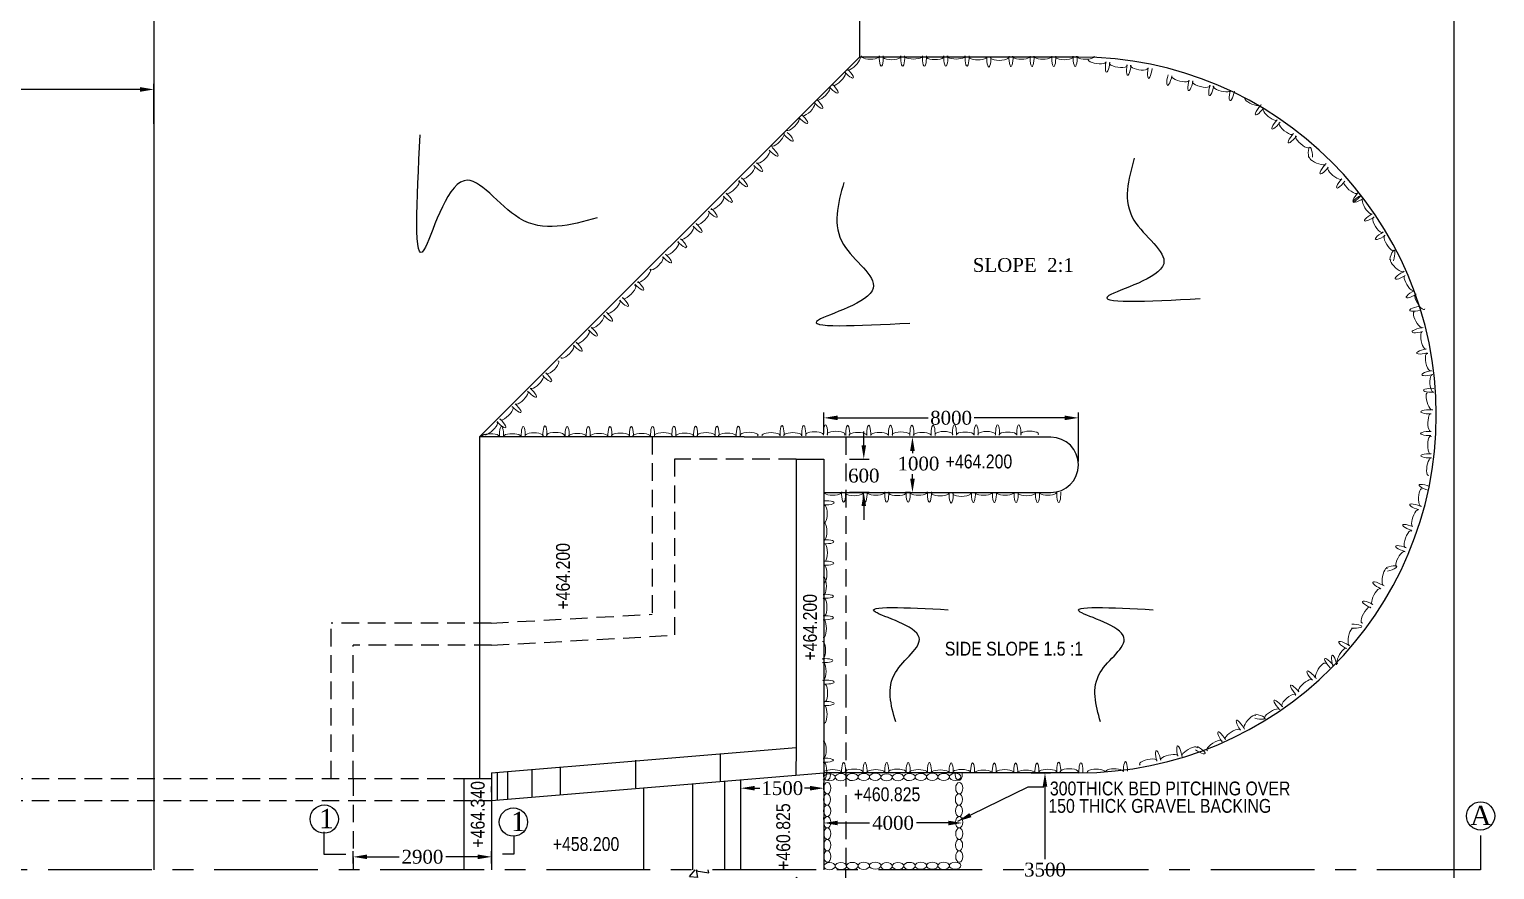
# Model space of a CAD drawing. Header units: millimetres. Extents: x 80 to 6788, y 46 to 1358.
# Drawn here: x 6000.6 to 6265.2, y 956.1 to 1107.9 of the extents above; entities that cross this region are included whole.
import ezdxf
from ezdxf.enums import TextEntityAlignment as Align

# ---------------------------------------------------------------- set-up
doc = ezdxf.new("R2010")
doc.units = ezdxf.units.MM
doc.linetypes.add('CENTER', pattern=[2, 1.25, -0.25, 0.25, -0.25])
doc.linetypes.add('DASHED', pattern=[19.05, 12.7, -6.35])
doc.layers.add('TEXT_GENERAL', color=4, linetype='Continuous')
doc.styles.add('ARIAL NARROW', font='ARIALN.TTF')
doc.styles.get("Standard").update_dxf_attribs({"font": 'times.ttf', "height": 2.5})
doc.styles.add('TNR_2.5', font='times.ttf', dxfattribs={"height": 2.5})
doc.dimstyles.get("Standard").update_dxf_attribs({"dimtxt": 0.18, "dimasz": 0.18, "dimexe": 0.18, "dimexo": 0.0625, "dimgap": 0.09, "dimtad": 0, "dimtih": 1, "dimtoh": 1, "dimdec": 4, "dimzin": 0, "dimdsep": 46, "dimtxsty": 'Standard', "dimcen": 0.09, "dimadec": 0, "dimazin": 0, "dimtfac": 1, "dimtdec": 4, "dimtofl": 0, "dimtmove": 0, "dimatfit": 3, "dimfxl": 1, "dimtolj": 1, "dimtzin": 0, "dimarcsym": 0})
doc.dimstyles.new('STYLE_ESH', dxfattribs={"dimtxt": 2.5, "dimasz": 2.5, "dimexe": 1, "dimexo": 0.625, "dimtad": 0, "dimtih": 1, "dimtoh": 1, "dimdec": 0, "dimlfac": 100, "dimzin": 9, "dimdsep": 46, "dimtxsty": 'TNR_2.5', "dimcen": 2.5, "dimadec": 0, "dimazin": 2, "dimtfac": 1, "dimtdec": 0, "dimtofl": 0, "dimtmove": 2, "dimatfit": 3, "dimfxl": 1, "dimarcsym": 0})

# ---------------------------------------------------------------- blocks, each defined once
blk = doc.blocks.new('*D140')
at = {"color": 0, "lineweight": -2, "transparency": 16777216}
for p, q in [((5948.07, 1090.83), (5948.07, 1098.05)), ((5950.57, 1097.05), (5981.4, 1097.05)), ((6020.57, 1097.05), (5989.74, 1097.05)), ((6023.07, 1090.83), (6023.07, 1098.05))]:
    blk.add_line(p, q, dxfattribs=at)
at = {"color": 0, "transparency": 16777216}
for points in [[(5950.57, 1097.47), (5950.57, 1096.63), (5948.07, 1097.05)], [(6020.57, 1097.47), (6020.57, 1096.63), (6023.07, 1097.05)]]:
    blk.add_solid(points, dxfattribs=at)
at = {"layer": 'Defpoints', "color": 0, "transparency": 16777216}
for p in [(5948.07, 1097.05), (5948.07, 1090.21), (6023.07, 1090.21)]:
    blk.add_point(p, dxfattribs=at)
at = {"color": 0, "transparency": 16777216, "insert": (5985.57, 1097.05), "char_height": 2.5, "attachment_point": 5, "style": 'TNR_2.5'}
blk.add_mtext('6000', dxfattribs=at)
blk = doc.blocks.new('*D144')
at = {"color": 0, "lineweight": -2, "transparency": 16777216}
for p, q in [((6059.07, 957.22), (6059.07, 959.44)), ((6061.57, 958.44), (6067.36, 958.44)), ((6081.57, 958.44), (6075.78, 958.44)), ((6084.07, 957.22), (6084.07, 959.44))]:
    blk.add_line(p, q, dxfattribs=at)
at = {"color": 0, "transparency": 16777216}
for points in [[(6061.57, 958.86), (6061.57, 958.03), (6059.07, 958.44)], [(6081.57, 958.86), (6081.57, 958.03), (6084.07, 958.44)]]:
    blk.add_solid(points, dxfattribs=at)
at = {"layer": 'Defpoints', "color": 0, "transparency": 16777216}
for p in [(6084.07, 958.44), (6059.07, 956.6), (6084.07, 956.6)]:
    blk.add_point(p, dxfattribs=at)
at = {"color": 0, "transparency": 16777216, "insert": (6071.57, 958.44), "char_height": 2.5, "attachment_point": 5, "style": 'TNR_2.5'}
blk.add_mtext('2900', dxfattribs=at)
blk = doc.blocks.new('*D145')
at = {"color": 0, "lineweight": -2, "transparency": 16777216}
for p, q in [((6144.07, 965.18), (6144.07, 965.56)), ((6146.57, 964.56), (6152.35, 964.56)), ((6166.57, 964.56), (6160.79, 964.56)), ((6169.07, 965.18), (6169.07, 965.56))]:
    blk.add_line(p, q, dxfattribs=at)
at = {"color": 0, "transparency": 16777216}
for points in [[(6146.57, 964.97), (6146.57, 964.14), (6144.07, 964.56)], [(6166.57, 964.97), (6166.57, 964.14), (6169.07, 964.56)]]:
    blk.add_solid(points, dxfattribs=at)
at = {"layer": 'Defpoints', "color": 0, "transparency": 16777216}
for p in [(6144.07, 964.56), (6169.07, 964.56), (6169.07, 964.56)]:
    blk.add_point(p, dxfattribs=at)
at = {"color": 0, "transparency": 16777216, "insert": (6156.57, 964.56), "char_height": 2.5, "attachment_point": 5, "style": 'TNR_2.5'}
blk.add_mtext('4000', dxfattribs=at)
blk = doc.blocks.new('*D152')
at = {"color": 0, "lineweight": -2, "transparency": 16777216}
for p, q in [((6144.07, 1034.92), (6144.07, 1038.73)), ((6146.57, 1037.73), (6162.93, 1037.73)), ((6187.56, 1037.73), (6171.2, 1037.73)), ((6190.06, 1029.87), (6190.06, 1038.73))]:
    blk.add_line(p, q, dxfattribs=at)
at = {"color": 0, "transparency": 16777216}
for points in [[(6146.57, 1038.15), (6146.57, 1037.32), (6144.07, 1037.73)], [(6187.56, 1038.15), (6187.56, 1037.32), (6190.06, 1037.73)]]:
    blk.add_solid(points, dxfattribs=at)
at = {"layer": 'Defpoints', "color": 0, "transparency": 16777216}
for p in [(6190.06, 1037.73), (6144.07, 1034.29), (6190.06, 1029.24)]:
    blk.add_point(p, dxfattribs=at)
at = {"color": 0, "transparency": 16777216, "insert": (6167.06, 1037.73), "char_height": 2.5, "attachment_point": 5, "style": 'TNR_2.5'}
blk.add_mtext('8000', dxfattribs=at)
blk = doc.blocks.new('*D151')
at = {"color": 0, "lineweight": -2, "transparency": 16777216}
for p, q in [((6159.46, 1034.27), (6159.08, 1034.27)), ((6160.08, 1031.77), (6160.08, 1031.36)), ((6160.08, 1026.77), (6160.08, 1027.57)), ((6159.45, 1024.27), (6159.08, 1024.27))]:
    blk.add_line(p, q, dxfattribs=at)
at = {"color": 0, "transparency": 16777216}
for points in [[(6159.66, 1031.77), (6160.5, 1031.77), (6160.08, 1034.27)], [(6159.66, 1026.77), (6160.5, 1026.77), (6160.08, 1024.27)]]:
    blk.add_solid(points, dxfattribs=at)
at = {"layer": 'Defpoints', "color": 0, "transparency": 16777216}
for p in [(6160.09, 1034.27), (6160.08, 1024.27), (6160.08, 1024.27)]:
    blk.add_point(p, dxfattribs=at)
at = {"color": 0, "transparency": 16777216, "insert": (6161.16, 1029.46), "char_height": 2.5, "attachment_point": 5, "style": 'TNR_2.5'}
blk.add_mtext('1000', dxfattribs=at)
blk = doc.blocks.new('*D150')
at = {"color": 0, "lineweight": -2, "transparency": 16777216}
for p, q in [((6151.29, 1032.79), (6151.29, 1035.29)), ((6148.71, 1030.29), (6152.29, 1030.29)), ((6148.71, 1024.29), (6152.29, 1024.29)), ((6151.29, 1021.79), (6151.29, 1019.29))]:
    blk.add_line(p, q, dxfattribs=at)
at = {"color": 0, "transparency": 16777216}
for points in [[(6150.87, 1032.79), (6151.7, 1032.79), (6151.29, 1030.29)], [(6150.87, 1021.79), (6151.7, 1021.79), (6151.29, 1024.29)]]:
    blk.add_solid(points, dxfattribs=at)
at = {"layer": 'Defpoints', "color": 0, "transparency": 16777216}
for p in [(6148.08, 1030.29), (6151.29, 1030.29), (6148.08, 1024.29)]:
    blk.add_point(p, dxfattribs=at)
at = {"color": 0, "transparency": 16777216, "insert": (6151.29, 1027.29), "char_height": 2.5, "attachment_point": 5, "style": 'TNR_2.5'}
blk.add_mtext('600', dxfattribs=at)
blk = doc.blocks.new('*D180')
at = {"color": 0, "lineweight": -2, "transparency": 16777216}
for p, q in [((6129.07, 970.57), (6129.07, 971.84)), ((6144.07, 970.57), (6144.07, 971.84)), ((6131.57, 970.84), (6132.53, 970.84)), ((6141.57, 970.84), (6140.6, 970.84))]:
    blk.add_line(p, q, dxfattribs=at)
at = {"color": 0, "transparency": 16777216}
for points in [[(6131.57, 971.26), (6131.57, 970.43), (6129.07, 970.84)], [(6141.57, 971.26), (6141.57, 970.43), (6144.07, 970.84)]]:
    blk.add_solid(points, dxfattribs=at)
at = {"layer": 'Defpoints', "color": 0, "transparency": 16777216}
for p in [(6129.07, 969.94), (6144.07, 970.84), (6144.07, 969.94)]:
    blk.add_point(p, dxfattribs=at)
at = {"color": 0, "transparency": 16777216, "insert": (6136.57, 970.84), "char_height": 2.5, "attachment_point": 5, "style": 'TNR_2.5'}
blk.add_mtext('1500', dxfattribs=at)
blk = doc.blocks.new('*D184')
at = {"color": 0, "lineweight": -2, "transparency": 16777216}
for p, q in [((6181.55, 973.62), (6185.02, 973.62)), ((6184.02, 971.12), (6184.02, 958.02)), ((6184.02, 941.12), (6184.02, 954.23)), ((6181.55, 938.62), (6185.02, 938.62))]:
    blk.add_line(p, q, dxfattribs=at)
at = {"color": 0, "transparency": 16777216}
for points in [[(6183.6, 971.12), (6184.43, 971.12), (6184.02, 973.62)], [(6183.6, 941.12), (6184.43, 941.12), (6184.02, 938.62)]]:
    blk.add_solid(points, dxfattribs=at)
at = {"layer": 'Defpoints', "color": 0, "transparency": 16777216}
for p in [(6180.93, 973.62), (6180.93, 938.62), (6184.02, 938.62)]:
    blk.add_point(p, dxfattribs=at)
at = {"color": 0, "transparency": 16777216, "insert": (6184.02, 956.12), "char_height": 2.5, "attachment_point": 5, "style": 'TNR_2.5'}
blk.add_mtext('3500', dxfattribs=at)

msp = doc.modelspace()

# ---------------------------------------------------------------- hatches: boundary and pattern name
h = msp.add_hatch()
h.set_pattern_fill('AR-CONC', color=256, scale=0.1, style=0)
h.set_pattern_definition([(50, (0, 24.116), (18.218467, -1.59391), [1.905, -20.955]), (355, (0, 24.116), (-3.52428, 19.105664), [1.524, -16.764]), (100.451, (1.518, 23.984), (14.69425, 17.51167), [1.619, -17.809]), (46.1842, (0, 29.196), (27.107904, -4.20423), [2.8575, -31.4325]), (96.6356, (2.26, 28.846), (23.74042, 24.74256), [2.4285, -26.7135]), (351.184, (0, 29.196), (23.74046, 24.74251), [2.286, -25.146]), (21, (2.54, 27.926), (15.161488, -10.226552), [1.905, -20.955]), (326, (2.54, 27.926), (6.180203, 18.418797), [1.524, -16.764]), (71.4514, (3.803, 27.074), (21.34165, 8.192286), [1.619, -17.809]), (37.5, (0, 24.1165), (0.30886, 8.455504), [0, -16.5608, 0, -17.018, 0, -16.8275]), (7.5, (0, 24.1165), (6.681966, 10.018057), [0, -9.7028, 0, -16.1798, 0, -6.4135]), (327.5, (-5.664, 24.1165), (13.5590595, -0.5728744), [0, -6.35, 0, -19.812, 0, -26.289]), (317.5, (-8.204, 24.116), (14.812918, 2.54265), [0, -8.255, 0, -13.1572, 0, -18.669])])
h.paths.add_polyline_path([(6139.068, 934.022), (6084.068, 938.605), (6084.068, 915.577), (6117.068, 913.779), (6117.068, 881.957), (6139.068, 881.957)], flags=17)
h.paths.add_polyline_path([(6139.068, 934.022), (6139.068, 881.957), (6144.068, 881.957), (6144.068, 938.622), (6084.171, 943.614), (6084.068, 943.614), (6084.068, 938.605)])
h.paths.add_polyline_path([(6144.068, 938.622), (6144.068, 956.122), (6111.568, 956.122), (6111.568, 941.331)])
h.paths.add_polyline_path([(6134.565, 946.517, -1), (6129.466, 946.517, -1)], flags=0)
h.paths.add_polyline_path([(6084.611, 931.492), (6093.033, 931.492), (6093.033, 927.699), (6084.611, 927.699)], flags=24)
h.paths.add_polyline_path([(6109.896, 955.533), (6118.239, 955.533), (6118.239, 951.74), (6109.896, 951.74)], flags=9)
h.paths.add_polyline_path([(6123.642, 951.662), (6131.994, 951.662), (6131.994, 947.868), (6123.642, 947.868)], flags=24)
h.paths.add_polyline_path([(6142.7, 949.188), (6149.298, 949.188), (6149.298, 945.395), (6142.7, 945.395)], flags=9)
h.paths.add_polyline_path([(6128.499, 947.169), (6131.198, 950.221), (6135.131, 946.743), (6132.432, 943.691)], flags=24)

# ---------------------------------------------------------------- linework, layer by layer
for p, q in [((6023.068, 1169.086), (6023.068, 956.122)), ((6150.528, 1169.086), (6150.528, 1102.905)), ((6257.879, 1169.086), (6257.879, 865.146)), ((6081.868, 1034.288), (6150.528, 1102.905)), ((6190.061, 1102.905), (6150.528, 1102.905)), ((6129.708, 1034.288), (6081.868, 1034.288)), ((6081.868, 1034.288), (6081.868, 972.622)), ((6185.066, 1034.245), (6129.708, 1034.245)), ((6139.068, 1030.288), (6139.068, 978.223)), ((6139.068, 1030.288), (6144.068, 1030.288)), ((6144.068, 1030.288), (6144.068, 956.122)), ((6144.068, 1024.25), (6185.056, 1024.245)), ((6084.068, 973.64), (6139.068, 978.223)), ((6125.352, 977.08), (6125.352, 972.063)), ((6139.068, 978.223), (6139.042, 973.204)), ((6091.355, 974.247), (6091.355, 969.23)), ((6096.473, 974.674), (6096.473, 969.656)), ((6110.028, 975.92), (6110.028, 970.903)), ((6079.068, 972.622), (6079.068, 956.122)), ((6079.068, 972.622), (6084.068, 972.622)), ((6084.068, 973.64), (6084.068, 956.122)), ((6084.068, 968.622), (6144.068, 973.622)), ((6085.073, 973.724), (6085.073, 968.748)), ((6086.958, 973.881), (6086.958, 968.863)), ((6120.322, 971.696), (6120.322, 956.122)), ((6126.104, 972.178), (6126.104, 956.122)), ((6129.068, 956.122), (6129.068, 972.372)), ((6190.061, 973.622), (6144.068, 973.622)), ((6084.068, 970.122), (6084.068, 971.14)), ((6111.568, 956.122), (6111.568, 970.914)), ((6144.068, 971.122), (6144.068, 956.122)), ((6148.068, 923.622), (6148.068, 956.126))]:
    msp.add_line(p, q)
at = {"linetype": 'DASHED', "ltscale": 0.25}
for p, q in [((6113.068, 1034.288), (6113.068, 1002.254)), ((6148.068, 1034.245), (6148.068, 988.622)), ((6139.068, 1030.288), (6117.068, 1030.288)), ((6117.068, 1030.288), (6117.068, 998.466)), ((6083.959, 1000.668), (6055.068, 1000.668)), ((6055.068, 972.622), (6055.068, 1000.668)), ((6083.959, 1000.668), (6113.068, 1002.254)), ((6084.068, 996.668), (6117.068, 998.466)), ((6059.068, 972.622), (6059.068, 996.668)), ((6084.068, 996.668), (6059.068, 996.668)), ((6148.068, 988.622), (6148.068, 956.119)), ((5458.068, 972.622), (6084.068, 972.622)), ((6059.068, 972.622), (6059.068, 956.122)), ((5458.068, 968.622), (6084.068, 968.622))]:
    msp.add_line(p, q, dxfattribs=at)
at = {"linetype": 'CENTER', "ltscale": 15}
msp.add_line((6262.698, 956.122), (5791.716, 956.122), dxfattribs=at)
for centre in [(6053.828, 965.261), (6087.992, 964.731), (6262.698, 965.822)]:
    msp.add_circle(centre, 2.55)
for centre, radius, start, end in [((6190.061, 1038.264), 64.641, 270, 90), ((6185.061, 1029.245), 5, 269.94432, 89.94432)]:
    msp.add_arc(centre, radius, start, end)
at = {"color": 0, "lineweight": 5, "extrusion": (0, 0, -1)}
for centre, major_axis, ratio, start_param, end_param in [((6149.435, 1101.737), (-1.141, -1.133), 0.3287987, 3.0318989, 6.392879), ((6152.474, 1103.043), (-1.608, 0), 0.3287987, 3.0318989, 6.392879), ((6154.451, 1102.749), (0, -1.516), 0.2389838, 4.4780473, 8.0883233), ((6156.347, 1102.953), (1.608, 0), 0.3287987, -0.2845187, 3.4261114), ((6158.318, 1102.765), (0, -1.516), 0.2389838, 4.4780473, 8.0883233), ((6160.266, 1103.06), (-1.608, 0), 0.3287987, 3.0318989, 6.392879), ((6162.243, 1102.765), (0, -1.516), 0.2389838, 4.4780473, 8.0883233), ((6164.138, 1102.969), (1.608, 0), 0.3287987, -0.2845187, 3.4261114), ((6166.109, 1102.765), (0, -1.516), 0.2389838, 4.4780473, 8.0883233), ((6167.966, 1103.06), (-1.608, 0), 0.3287987, 3.0318989, 6.392879), ((6169.943, 1102.765), (0, -1.516), 0.2389838, 4.4780473, 8.0883233), ((6171.894, 1102.915), (-1.608, 0), 0.3287987, 3.0318989, 6.392879), ((6173.871, 1102.62), (0, -1.516), 0.2389838, 4.4780473, 8.0883233), ((6175.767, 1102.824), (1.608, 0), 0.3287987, -0.2845187, 3.4261114), ((6177.879, 1102.735), (0, -1.516), 0.2389838, 4.4780473, 8.0883233), ((6179.736, 1103.029), (-1.608, 0), 0.3287987, 3.0318989, 6.392879), ((6181.684, 1102.735), (0, -1.516), 0.2389838, 4.4780473, 8.0883233), ((6183.631, 1103.029), (-1.608, 0), 0.3287987, 3.0318989, 6.392879), ((6185.608, 1102.735), (0, -1.516), 0.2389838, 4.4780473, 8.0883233), ((6187.504, 1102.939), (1.608, 0), 0.3287987, -0.2845187, 3.4261114), ((6189.474, 1102.735), (0, -1.516), 0.2389838, 4.4780473, 8.0883233), ((6191.332, 1103.029), (-1.608, 0), 0.3287987, 3.0318989, 6.392879), ((6193.423, 1102.241), (-1.591, 0.232), 0.3287987, 3.0318989, 6.392879), ((6195.337, 1101.664), (-0.219, -1.5), 0.2389838, 4.4780473, 8.0883233), ((6197.242, 1101.592), (1.591, -0.232), 0.3287987, -0.2845187, 3.4261114), ((6199.162, 1101.106), (-0.219, -1.5), 0.2389838, 4.4780473, 8.0883233), ((6201.042, 1101.129), (-1.591, 0.232), 0.3287987, 3.0318989, 6.392879), ((6146.783, 1098.975), (1.141, 1.133), 0.3287987, -0.2845187, 3.4261114), ((6148.324, 1100.219), (1.069, -1.076), 0.2389838, 4.4780473, 8.0883233), ((6202.956, 1100.552), (-0.219, -1.5), 0.2389838, 4.4780473, 8.0883233), ((6206.514, 1099.253), (-0.359, -1.473), 0.2389838, 4.4780473, 8.0883233), ((6208.476, 1099.078), (-1.562, 0.381), 0.3287987, 3.0318989, 6.392879), ((6210.327, 1098.324), (-0.359, -1.473), 0.2389838, 4.4780473, 8.0883233), ((6212.217, 1098.073), (1.562, -0.381), 0.3287987, -0.2845187, 3.4261114), ((6143.972, 1096.31), (-1.141, -1.133), 0.3287987, 3.0318989, 6.392879), ((6145.582, 1097.495), (1.069, -1.076), 0.2389838, 4.4780473, 8.0883233), ((6214.084, 1097.409), (-0.359, -1.473), 0.2389838, 4.4780473, 8.0883233), ((6215.958, 1097.255), (-1.562, 0.381), 0.3287987, 3.0318989, 6.392879), ((6217.809, 1096.501), (-0.359, -1.473), 0.2389838, 4.4780473, 8.0883233), ((6141.267, 1093.472), (1.141, 1.133), 0.3287987, -0.2845187, 3.4261114), ((6142.797, 1094.729), (1.069, -1.076), 0.2389838, 4.4780473, 8.0883233), ((6221.597, 1094.885), (-1.483, 0.621), 0.3287987, 3.0318989, 6.392879), ((6223.003, 1093.613), (-0.98, -1.157), 0.2389838, 4.4780473, 8.0883233), ((6224.68, 1092.579), (-1.227, 1.039), 0.3287987, 3.0318989, 6.392879), ((6138.456, 1090.807), (-1.141, -1.133), 0.3287987, 3.0318989, 6.392879), ((6140.065, 1091.992), (1.069, -1.076), 0.2389838, 4.4780473, 8.0883233), ((6225.999, 1091.078), (-0.98, -1.157), 0.2389838, 4.4780473, 8.0883233), ((6227.577, 1090.008), (1.227, -1.039), 0.3287987, -0.2845187, 3.4261114), ((6135.703, 1087.99), (-1.141, -1.133), 0.3287987, 3.0318989, 6.392879), ((6137.46, 1088.805), (1.069, -1.076), 0.2389838, 4.4780473, 8.0883233), ((6228.95, 1088.58), (-0.98, -1.157), 0.2389838, 4.4780473, 8.0883233), ((6230.557, 1087.605), (-1.227, 1.039), 0.3287987, 3.0318989, 6.392879), ((6133.107, 1084.896), (-1.141, -1.133), 0.3287987, 3.0318989, 6.392879), ((6134.717, 1086.08), (1.069, -1.076), 0.2389838, 4.4780473, 8.0883233), ((6231.964, 1085.13), (-0.119, 1.512), 0.2389838, 4.4780473, 8.0883233), ((6130.402, 1082.058), (1.141, 1.133), 0.3287987, -0.2845187, 3.4261114), ((6131.933, 1083.314), (1.069, -1.076), 0.2389838, 4.4780473, 8.0883233), ((6233.286, 1084.227), (-1.483, 0.621), 0.3287987, 3.0318989, 6.392879), ((6234.691, 1082.956), (-0.98, -1.157), 0.2389838, 4.4780473, 8.0883233), ((6236.368, 1081.922), (-1.227, 1.039), 0.3287987, 3.0318989, 6.392879), ((6127.591, 1079.393), (-1.141, -1.133), 0.3287987, 3.0318989, 6.392879), ((6129.201, 1080.577), (1.069, -1.076), 0.2389838, 4.4780473, 8.0883233), ((6237.687, 1080.42), (-0.98, -1.157), 0.2389838, 4.4780473, 8.0883233), ((6239.266, 1079.351), (1.227, -1.039), 0.3287987, -0.2845187, 3.4261114), ((6124.839, 1076.576), (-1.141, -1.133), 0.3287987, 3.0318989, 6.392879), ((6126.449, 1077.761), (1.069, -1.076), 0.2389838, 4.4780473, 8.0883233), ((6240.638, 1077.923), (-0.98, -1.157), 0.2389838, 4.4780473, 8.0883233), ((6241.012, 1077.481), (-1.304, -0.774), 0.2389838, 4.4780473, 8.0883233), ((6242.26, 1075.957), (-0.821, 1.382), 0.3287987, 3.0318989, 6.392879), ((6122.187, 1073.814), (1.141, 1.133), 0.3287987, -0.2845187, 3.4261114), ((6123.729, 1075.058), (1.069, -1.076), 0.2389838, 4.4780473, 8.0883233), ((6119.376, 1071.149), (-1.141, -1.133), 0.3287987, 3.0318989, 6.392879), ((6120.986, 1072.334), (1.069, -1.076), 0.2389838, 4.4780473, 8.0883233), ((6243.017, 1074.107), (-1.304, -0.774), 0.2389838, 4.4780473, 8.0883233), ((6244.16, 1072.581), (0.821, -1.382), 0.3287987, -0.2845187, 3.4261114), ((6116.671, 1068.311), (1.141, 1.133), 0.3287987, -0.2845187, 3.4261114), ((6118.202, 1069.567), (1.069, -1.076), 0.2389838, 4.4780473, 8.0883233), ((6244.991, 1070.783), (-1.304, -0.774), 0.2389838, 4.4780473, 8.0883233), ((6246.193, 1069.337), (-0.821, 1.382), 0.3287987, 3.0318989, 6.392879), ((6113.86, 1065.646), (-1.141, -1.133), 0.3287987, 3.0318989, 6.392879), ((6115.47, 1066.83), (1.069, -1.076), 0.2389838, 4.4780473, 8.0883233), ((6246.716, 1066.539), (0.38, 1.468), 0.2389838, 4.4780473, 8.0883233), ((6111.566, 1063.393), (-1.141, -1.133), 0.3287987, 3.0318989, 6.392879), ((6247.67, 1065.254), (-1.2, 1.071), 0.3287987, 3.0318989, 6.392879), ((6248.584, 1063.594), (-1.304, -0.774), 0.2389838, 4.4780473, 8.0883233), ((6108.895, 1060.451), (1.141, 1.133), 0.3287987, -0.2845187, 3.4261114), ((6110.456, 1061.876), (1.069, -1.076), 0.2389838, 4.4780473, 8.0883233), ((6249.832, 1062.069), (-0.821, 1.382), 0.3287987, 3.0318989, 6.392879), ((6106.084, 1057.785), (-1.141, -1.133), 0.3287987, 3.0318989, 6.392879), ((6107.694, 1058.97), (1.069, -1.076), 0.2389838, 4.4780473, 8.0883233), ((6250.588, 1060.22), (-1.304, -0.774), 0.2389838, 4.4780473, 8.0883233), ((6251.732, 1058.694), (0.821, -1.382), 0.3287987, -0.2845187, 3.4261114), ((6103.195, 1055.12), (-1.141, -1.133), 0.3287987, 3.0318989, 6.392879), ((6104.805, 1056.304), (1.069, -1.076), 0.2389838, 4.4780473, 8.0883233), ((6251.383, 1057.463), (-1.483, -0.317), 0.2389838, 4.4780473, 8.0883233), ((6251.467, 1055.439), (-0.794, 1.398), 0.3287987, 3.0318989, 6.392879), ((6100.543, 1052.358), (1.141, 1.133), 0.3287987, -0.2845187, 3.4261114), ((6102.085, 1053.602), (1.069, -1.076), 0.2389838, 4.4780473, 8.0883233), ((6251.801, 1053.574), (-1.483, -0.317), 0.2389838, 4.4780473, 8.0883233), ((6097.732, 1049.693), (-1.141, -1.133), 0.3287987, 3.0318989, 6.392879), ((6099.342, 1050.877), (1.069, -1.076), 0.2389838, 4.4780473, 8.0883233), ((6252.496, 1051.73), (-0.336, 1.573), 0.3287987, 3.0318989, 6.392879), ((6252.621, 1049.736), (-1.483, -0.317), 0.2389838, 4.4780473, 8.0883233), ((6253.351, 1047.791), (0.336, -1.573), 0.3287987, -0.2845187, 3.4261114), ((6093.825, 1045.374), (1.069, -1.076), 0.2389838, 4.4780473, 8.0883233), ((6095.027, 1046.855), (1.141, 1.133), 0.3287987, -0.2845187, 3.4261114), ((6253.563, 1045.821), (-1.483, -0.317), 0.2389838, 4.4780473, 8.0883233), ((6254.089, 1043.942), (-0.097, 1.605), 0.3287987, 3.0318989, 6.392879), ((6091.073, 1042.558), (1.069, -1.076), 0.2389838, 4.4780473, 8.0883233), ((6092.216, 1044.19), (-1.141, -1.133), 0.3287987, 3.0318989, 6.392879), ((6253.895, 1042.707), (-1.516, 0.02), 0.2389838, 4.4780473, 8.0883233), ((6088.293, 1039.778), (1.069, -1.076), 0.2389838, 4.4780473, 8.0883233), ((6089.463, 1041.373), (-1.141, -1.133), 0.3287987, 3.0318989, 6.392879), ((6253.529, 1040.715), (-0.464, 1.539), 0.3287987, 3.0318989, 6.392879), ((6086.752, 1038.534), (1.141, 1.133), 0.3287987, -0.2845187, 3.4261114), ((6253.442, 1038.821), (-1.516, 0.02), 0.2389838, 4.4780473, 8.0883233), ((6253.711, 1036.87), (0.021, 1.608), 0.3287987, 3.0318989, 6.392879), ((6083.94, 1035.868), (-1.141, -1.133), 0.3287987, 3.0318989, 6.392879), ((6085.55, 1037.053), (1.069, -1.076), 0.2389838, 4.4780473, 8.0883233), ((6253.391, 1034.897), (-1.516, 0.02), 0.2389838, 4.4780473, 8.0883233), ((6253.671, 1032.839), (-0.021, -1.608), 0.3287987, -0.2845187, 3.4261114), ((6253.442, 1030.871), (-1.516, 0.02), 0.2389838, 4.4780473, 8.0883233), ((6253.538, 1028.922), (0.261, 1.587), 0.3287987, 3.0318989, 6.392879), ((6151.516, 1024.011), (0, -1.516), 0.2389838, 4.4780473, 8.0883233), ((6153.463, 1024.305), (-1.608, 0), 0.3287987, 3.0318989, 6.392879), ((6155.44, 1024.011), (0, -1.516), 0.2389838, 4.4780473, 8.0883233), ((6157.336, 1024.215), (1.608, 0), 0.3287987, -0.2845187, 3.4261114), ((6159.307, 1024.011), (0, -1.516), 0.2389838, 4.4780473, 8.0883233), ((6161.164, 1024.305), (-1.608, 0), 0.3287987, 3.0318989, 6.392879), ((6163.141, 1024.011), (0, -1.516), 0.2389838, 4.4780473, 8.0883233), ((6252.027, 1023.347), (0.054, 1.607), 0.3287987, 3.0318989, 6.392879), ((6253.013, 1025.116), (-1.43, 0.505), 0.2389838, 4.4780473, 8.0883233), ((6145.672, 1024.289), (-1.608, 0), 0.3287987, 3.0318989, 6.392879), ((6144.45, 1022.391), (1.516, 0), 0.2389838, 4.4780473, 8.0883233), ((6144.156, 1020.414), (0, -1.608), 0.3287987, 3.0318989, 6.392879), ((6147.649, 1023.995), (0, -1.516), 0.2389838, 4.4780473, 8.0883233), ((6149.544, 1024.198), (1.608, 0), 0.3287987, -0.2845187, 3.4261114), ((6165.092, 1024.16), (-1.608, 0), 0.3287987, 3.0318989, 6.392879), ((6167.069, 1023.866), (0, -1.516), 0.2389838, 4.4780473, 8.0883233), ((6168.965, 1024.07), (1.608, 0), 0.3287987, -0.2845187, 3.4261114), ((6171.076, 1023.981), (0, -1.516), 0.2389838, 4.4780473, 8.0883233), ((6172.934, 1024.275), (-1.608, 0), 0.3287987, 3.0318989, 6.392879), ((6174.881, 1023.981), (0, -1.516), 0.2389838, 4.4780473, 8.0883233), ((6176.829, 1024.275), (-1.608, 0), 0.3287987, 3.0318989, 6.392879), ((6178.806, 1023.981), (0, -1.516), 0.2389838, 4.4780473, 8.0883233), ((6180.702, 1024.184), (1.608, 0), 0.3287987, -0.2845187, 3.4261114), ((6182.672, 1023.981), (0, -1.516), 0.2389838, 4.4780473, 8.0883233), ((6184.529, 1024.275), (-1.608, 0), 0.3287987, 3.0318989, 6.392879), ((6186.506, 1023.981), (0, -1.516), 0.2389838, 4.4780473, 8.0883233), ((6251.337, 1021.582), (-1.43, 0.505), 0.2389838, 4.4780473, 8.0883233), ((6250.965, 1019.647), (0.536, 1.516), 0.3287987, 3.0318989, 6.392879), ((6144.089, 1017.21), (0, -1.608), 0.3287987, 3.0318989, 6.392879), ((6250.029, 1017.881), (-1.43, 0.505), 0.2389838, 4.4780473, 8.0883233), ((6249.635, 1015.842), (-0.536, -1.516), 0.3287987, -0.2845187, 3.4261114), ((6144.383, 1015.353), (1.516, 0), 0.2389838, 4.4780473, 8.0883233), ((6144.179, 1013.383), (0, 1.608), 0.3287987, -0.2845187, 3.4261114), ((6248.787, 1014.052), (-1.43, 0.505), 0.2389838, 4.4780473, 8.0883233), ((6144.383, 1011.487), (1.516, 0), 0.2389838, 4.4780473, 8.0883233), ((6144.089, 1009.536), (0, -1.608), 0.3287987, 3.0318989, 6.392879), ((6248.252, 1012.175), (0.756, 1.419), 0.3287987, 3.0318989, 6.392879), ((6144.011, 1007.357), (0, -1.608), 0.3287987, 3.0318989, 6.392879), ((6245.51, 1008.984), (0.293, 1.581), 0.3287987, 3.0318989, 6.392879), ((6246.113, 1010.466), (1.452, 0.436), 0.2389838, 4.4780473, 8.0883233), ((6144.305, 1005.5), (1.516, 0), 0.2389838, 4.4780473, 8.0883233), ((6243.907, 1005.484), (0.756, 1.419), 0.3287987, 3.0318989, 6.392879), ((6244.564, 1007.341), (-1.338, 0.713), 0.2389838, 4.4780473, 8.0883233), ((6144.102, 1003.53), (0, 1.608), 0.3287987, -0.2845187, 3.4261114), ((6242.006, 1002.109), (-0.756, -1.419), 0.3287987, -0.2845187, 3.4261114), ((6242.718, 1003.878), (-1.338, 0.713), 0.2389838, 4.4780473, 8.0883233), ((6144.305, 1001.634), (1.516, 0), 0.2389838, 4.4780473, 8.0883233), ((6144.011, 999.683), (0, -1.608), 0.3287987, 3.0318989, 6.392879), ((6239.368, 998.161), (0.334, 1.573), 0.3287987, 3.0318989, 6.392879), ((6239.755, 1000.107), (1.515, -0.069), 0.2389838, 4.4780473, 8.0883233), ((6143.866, 995.755), (0, -1.608), 0.3287987, 3.0318989, 6.392879), ((6237.677, 994.703), (0.792, 1.399), 0.3287987, 3.0318989, 6.392879), ((6238.38, 996.543), (-1.319, 0.747), 0.2389838, 4.4780473, 8.0883233), ((6144.16, 993.898), (1.516, 0), 0.2389838, 4.4780473, 8.0883233), ((6143.957, 991.927), (0, 1.608), 0.3287987, -0.2845187, 3.4261114), ((6233.82, 992.049), (0.841, 1.371), 0.3287987, 3.0318989, 6.392879), ((6235.552, 993.1), (-0.993, 1.146), 0.2389838, 4.4780473, 8.0883233), ((6236.279, 993.367), (-0.342, 1.477), 0.2389838, 4.4780473, 8.0883233), ((6144.42, 990.003), (1.516, 0), 0.2389838, 4.4780473, 8.0883233), ((6231.069, 989.357), (1.215, 1.053), 0.3287987, 3.0318989, 6.392879), ((6232.348, 990.856), (-0.993, 1.146), 0.2389838, 4.4780473, 8.0883233), ((6144.216, 988.032), (0, 1.608), 0.3287987, -0.2845187, 3.4261114), ((6228.033, 986.706), (-1.215, -1.053), 0.3287987, -0.2845187, 3.4261114), ((6229.383, 988.284), (-0.993, 1.146), 0.2389838, 4.4780473, 8.0883233), ((6144.42, 986.137), (1.516, 0), 0.2389838, 4.4780473, 8.0883233), ((6144.126, 984.186), (0, -1.608), 0.3287987, 3.0318989, 6.392879), ((6225.018, 984.202), (1.359, 0.86), 0.3287987, 3.0318989, 6.392879), ((6226.411, 985.569), (-0.993, 1.146), 0.2389838, 4.4780473, 8.0883233), ((6219.424, 981.822), (-0.811, 1.281), 0.2389838, 4.4780473, 8.0883233), ((6221.058, 982.782), (1.036, 1.23), 0.3287987, 3.0318989, 6.392879), ((6222.315, 983.772), (1.478, -0.339), 0.2389838, 4.4780473, 8.0883233), ((6143.981, 977.757), (0, -1.608), 0.3287987, 3.0318989, 6.392879), ((6214.615, 978.536), (-1.359, -0.86), 0.3287987, -0.2845187, 3.4261114), ((6216.108, 979.722), (-0.811, 1.281), 0.2389838, 4.4780473, 8.0883233), ((6217.935, 980.531), (1.359, 0.86), 0.3287987, 3.0318989, 6.392879), ((6204.471, 976.139), (-0.342, 1.477), 0.2389838, 4.4780473, 8.0883233), ((6206.464, 976.298), (1.567, 0.362), 0.3287987, 3.0318989, 6.392879), ((6208.295, 977.023), (-0.342, 1.477), 0.2389838, 4.4780473, 8.0883233), ((6210.155, 977.389), (1.385, 0.818), 0.3287987, 3.0318989, 6.392879), ((6211.668, 977.908), (1.283, -0.809), 0.2389838, 4.4780473, 8.0883233), ((6144.275, 975.9), (1.516, 0), 0.2389838, 4.4780473, 8.0883233), ((6144.071, 973.93), (0, 1.608), 0.3287987, -0.2845187, 3.4261114), ((6202.67, 975.514), (-1.567, -0.362), 0.3287987, -0.2845187, 3.4261114)]:
    msp.add_ellipse(centre, major_axis=major_axis, ratio=ratio, start_param=start_param, end_param=end_param, dxfattribs=at)
at = {"color": 0, "lineweight": 5}
for centre, major_axis, ratio, start_param, end_param in [((6085.843, 1034.64), (0, 1.516), 0.2389838, 4.4780473, 8.0883233), ((6089.771, 1034.64), (0, 1.516), 0.2389838, 4.4780473, 8.0883233), ((6091.722, 1034.491), (-1.608, 0), 0.3287987, 3.0318989, 6.392879), ((6093.699, 1034.785), (0, 1.516), 0.2389838, 4.4780473, 8.0883233), ((6095.595, 1034.582), (1.608, 0), 0.3287987, -0.2845187, 3.4261114), ((6097.707, 1034.671), (0, 1.516), 0.2389838, 4.4780473, 8.0883233), ((6101.511, 1034.671), (0, 1.516), 0.2389838, 4.4780473, 8.0883233), ((6105.436, 1034.671), (0, 1.516), 0.2389838, 4.4780473, 8.0883233), ((6107.332, 1034.467), (1.608, 0), 0.3287987, -0.2845187, 3.4261114), ((6109.302, 1034.671), (0, 1.516), 0.2389838, 4.4780473, 8.0883233), ((6113.137, 1034.671), (0, 1.516), 0.2389838, 4.4780473, 8.0883233), ((6115.094, 1034.536), (1.608, 0), 0.3287987, -0.2845187, 3.4261114), ((6116.99, 1034.74), (0, 1.516), 0.2389838, 4.4780473, 8.0883233), ((6118.938, 1034.446), (-1.608, 0), 0.3287987, 3.0318989, 6.392879), ((6120.915, 1034.74), (0, 1.516), 0.2389838, 4.4780473, 8.0883233), ((6122.811, 1034.536), (1.608, 0), 0.3287987, -0.2845187, 3.4261114), ((6124.781, 1034.74), (0, 1.516), 0.2389838, 4.4780473, 8.0883233), ((6126.638, 1034.446), (-1.608, 0), 0.3287987, 3.0318989, 6.392879), ((6128.615, 1034.74), (0, 1.516), 0.2389838, 4.4780473, 8.0883233), ((6130.573, 1034.606), (1.608, 0), 0.3287987, -0.2845187, 3.4261114), ((6134.539, 1034.547), (-1.608, 0), 0.3287987, 3.0318989, 6.392879), ((6136.516, 1034.841), (0, 1.516), 0.2389838, 4.4780473, 8.0883233), ((6138.467, 1034.547), (-1.608, 0), 0.3287987, 3.0318989, 6.392879), ((6140.444, 1034.841), (0, 1.516), 0.2389838, 4.4780473, 8.0883233), ((6142.395, 1034.692), (-1.608, 0), 0.3287987, 3.0318989, 6.392879), ((6144.372, 1034.986), (0, 1.516), 0.2389838, 4.4780473, 8.0883233), ((6146.268, 1034.783), (1.608, 0), 0.3287987, -0.2845187, 3.4261114), ((6148.379, 1034.872), (0, 1.516), 0.2389838, 4.4780473, 8.0883233), ((6150.237, 1034.577), (-1.608, 0), 0.3287987, 3.0318989, 6.392879), ((6152.184, 1034.872), (0, 1.516), 0.2389838, 4.4780473, 8.0883233), ((6154.132, 1034.577), (-1.608, 0), 0.3287987, 3.0318989, 6.392879), ((6156.109, 1034.872), (0, 1.516), 0.2389838, 4.4780473, 8.0883233), ((6158.005, 1034.668), (1.608, 0), 0.3287987, -0.2845187, 3.4261114), ((6159.975, 1034.872), (0, 1.516), 0.2389838, 4.4780473, 8.0883233), ((6161.832, 1034.577), (-1.608, 0), 0.3287987, 3.0318989, 6.392879), ((6163.809, 1034.872), (0, 1.516), 0.2389838, 4.4780473, 8.0883233), ((6165.767, 1034.737), (1.608, 0), 0.3287987, -0.2845187, 3.4261114), ((6167.663, 1034.941), (0, 1.516), 0.2389838, 4.4780473, 8.0883233), ((6169.611, 1034.647), (-1.608, 0), 0.3287987, 3.0318989, 6.392879), ((6171.588, 1034.941), (0, 1.516), 0.2389838, 4.4780473, 8.0883233), ((6173.483, 1034.737), (1.608, 0), 0.3287987, -0.2845187, 3.4261114), ((6175.454, 1034.941), (0, 1.516), 0.2389838, 4.4780473, 8.0883233), ((6177.311, 1034.647), (-1.608, 0), 0.3287987, 3.0318989, 6.392879), ((6179.288, 1034.941), (0, 1.516), 0.2389838, 4.4780473, 8.0883233), ((6181.246, 1034.807), (1.608, 0), 0.3287987, -0.2845187, 3.4261114), ((6083.866, 1034.346), (-1.608, 0), 0.3287987, 3.0318989, 6.392879), ((6087.794, 1034.346), (-1.608, 0), 0.3287987, 3.0318989, 6.392879), ((6099.564, 1034.376), (-1.608, 0), 0.3287987, 3.0318989, 6.392879), ((6103.459, 1034.376), (-1.608, 0), 0.3287987, 3.0318989, 6.392879), ((6111.16, 1034.376), (-1.608, 0), 0.3287987, 3.0318989, 6.392879), ((6145.666, 973.68), (-1.608, 0), 0.3287987, 3.0318989, 6.392879), ((6147.643, 973.975), (0, 1.516), 0.2389838, 4.4780473, 8.0883233), ((6149.539, 973.771), (1.608, 0), 0.3287987, -0.2845187, 3.4261114), ((6151.51, 973.958), (0, 1.516), 0.2389838, 4.4780473, 8.0883233), ((6153.458, 973.664), (-1.608, 0), 0.3287987, 3.0318989, 6.392879), ((6155.435, 973.958), (0, 1.516), 0.2389838, 4.4780473, 8.0883233), ((6157.331, 973.755), (1.608, 0), 0.3287987, -0.2845187, 3.4261114), ((6159.301, 973.958), (0, 1.516), 0.2389838, 4.4780473, 8.0883233), ((6161.158, 973.664), (-1.608, 0), 0.3287987, 3.0318989, 6.392879), ((6163.135, 973.958), (0, 1.516), 0.2389838, 4.4780473, 8.0883233), ((6165.096, 973.606), (-1.608, 0), 0.3287987, 3.0318989, 6.392879), ((6167.073, 973.9), (0, 1.516), 0.2389838, 4.4780473, 8.0883233), ((6168.969, 973.696), (1.608, 0), 0.3287987, -0.2845187, 3.4261114), ((6170.94, 973.883), (0, 1.516), 0.2389838, 4.4780473, 8.0883233), ((6172.888, 973.589), (-1.608, 0), 0.3287987, 3.0318989, 6.392879), ((6174.865, 973.883), (0, 1.516), 0.2389838, 4.4780473, 8.0883233), ((6176.76, 973.68), (1.608, 0), 0.3287987, -0.2845187, 3.4261114), ((6178.731, 973.883), (0, 1.516), 0.2389838, 4.4780473, 8.0883233), ((6180.588, 973.589), (-1.608, 0), 0.3287987, 3.0318989, 6.392879), ((6182.565, 973.883), (0, 1.516), 0.2389838, 4.4780473, 8.0883233), ((6184.516, 973.734), (-1.608, 0), 0.3287987, 3.0318989, 6.392879), ((6186.493, 974.028), (0, 1.516), 0.2389838, 4.4780473, 8.0883233), ((6188.389, 973.825), (1.608, 0), 0.3287987, -0.2845187, 3.4261114), ((6190.501, 973.914), (0, 1.516), 0.2389838, 4.4780473, 8.0883233), ((6193.26, 973.766), (-1.608, 0), 0.3287987, 3.0318989, 6.392879), ((6196.575, 973.827), (-1.608, 0), 0.3287987, 3.2022885, 6.392879), ((6198.552, 974.121), (0, 1.516), 0.2389838, 4.5662917, 8.027218)]:
    msp.add_ellipse(centre, major_axis=major_axis, ratio=ratio, start_param=start_param, end_param=end_param, dxfattribs=at)
for points in [[(6103.125, 1073.881), (6089.045, 1073.803), (6079.093, 1080.567), (6071.85, 1068.09), (6071.169, 1088.855)], [(6200.15, 1084.643), (6200.087, 1073.469), (6205.456, 1065.57), (6195.553, 1059.821), (6212.034, 1059.281)], [(6147.694, 1080.224), (6147.631, 1069.049), (6153, 1061.151), (6143.097, 1055.402), (6159.578, 1054.862)], [(6157.051, 982.799), (6157.001, 991.738), (6161.296, 998.057), (6153.374, 1002.656), (6166.558, 1003.088)], [(6194.044, 982.799), (6193.994, 991.738), (6198.289, 998.057), (6190.367, 1002.656), (6203.551, 1003.088)]]:
    msp.add_spline(points, degree=3)
at = {"layer": 'TEXT_GENERAL', "color": 0, "lineweight": 5, "extrusion": (0, 0, -1)}
for centre, end_param in [((6144.622, 973.306), 8.0970113), ((6168.443, 973.306), 8.1029358)]:
    msp.add_ellipse(centre, major_axis=(0.012, -1.031), ratio=0.6217282, start_param=4.4777873, end_param=end_param, dxfattribs=at)
for centre, major_axis in [((6144.709, 970.851), (0.012, -1.031)), ((6145.099, 972.809), (1.031, 0.012)), ((6147.161, 972.83), (1.031, 0.012)), ((6149.224, 972.854), (1.031, 0.012)), ((6151.286, 972.874), (1.031, 0.012)), ((6153.349, 972.898), (1.031, 0.012)), ((6155.411, 972.81), (1.031, 0.012)), ((6157.473, 972.834), (1.031, 0.012)), ((6159.536, 972.856), (1.031, 0.012)), ((6161.598, 972.877), (1.031, 0.012)), ((6163.661, 972.898), (1.031, 0.012)), ((6165.723, 972.874), (1.031, 0.012)), ((6167.786, 972.898), (1.031, 0.012)), ((6168.53, 970.851), (0.012, -1.031)), ((6144.645, 968.813), (0.012, -1.031)), ((6168.466, 968.813), (0.012, -1.031)), ((6144.667, 966.751), (0.012, -1.031)), ((6168.488, 966.751), (0.012, -1.031)), ((6144.688, 964.688), (0.012, -1.031)), ((6144.709, 962.626), (0.012, -1.031)), ((6168.509, 964.688), (0.012, -1.031)), ((6168.53, 962.626), (0.012, -1.031)), ((6144.685, 960.563), (0.012, -1.031)), ((6168.506, 960.563), (0.012, -1.031)), ((6144.709, 958.501), (0.012, -1.031)), ((6168.53, 958.501), (0.012, -1.031)), ((6145.099, 956.764), (1.031, 0.012)), ((6147.161, 956.784), (1.031, 0.012)), ((6149.224, 956.808), (1.031, 0.012)), ((6151.286, 956.828), (1.031, 0.012)), ((6153.349, 956.852), (1.031, 0.012)), ((6155.411, 956.765), (1.031, 0.012)), ((6157.473, 956.789), (1.031, 0.012)), ((6159.536, 956.81), (1.031, 0.012)), ((6161.598, 956.832), (1.031, 0.012)), ((6163.661, 956.852), (1.031, 0.012)), ((6165.723, 956.828), (1.031, 0.012)), ((6167.786, 956.852), (1.031, 0.012))]:
    msp.add_ellipse(centre, major_axis=major_axis, ratio=0.6217282, dxfattribs=at)

# ---------------------------------------------------------------- texts
at = {"attachment_point": 1}
for s, insert, char_height, width in [('SLOPE  2:1', (6170.98, 1066.601), 2.5, 25), ('1', (6052.906, 967.114), 3.5, 4.365), ('1', (6087.556, 966.584), 3.5, 4.365), ('A', (6260.833, 967.676), 3.5, 4.365)]:
    msp.add_mtext(s, dxfattribs=dict(at, insert=insert, char_height=char_height, width=width))
at = {"layer": 'TEXT_GENERAL', "color": 0, "lineweight": 5, "style": 'ARIAL NARROW'}
for s, p in [('+464.200', (6172.09, 1029.857)), ('+460.825', (6155.488, 969.745)), ('+458.200', (6101.116, 960.756))]:
    msp.add_text(s, height=2.5, dxfattribs=at).set_placement(p, align=Align.MIDDLE)
for s, p in [('+464.200', (6096.952, 1009.114)), ('+464.200', (6141.567, 999.905)), ('+464.340', (6081.554, 966.115)), ('+460.825', (6136.738, 962.094))]:
    msp.add_text(s, height=2.5, rotation=90, dxfattribs=at).set_placement(p, align=Align.MIDDLE)
msp.add_text('SIDE SLOPE 1.5 :1', height=2.5, dxfattribs=at).set_placement((6190.909, 994.041), align=Align.BOTTOM_RIGHT)
for s, p in [('300THICK BED PITCHING OVER', (6184.905, 972.044)), ('150 THICK GRAVEL BACKING', (6184.63, 968.894))]:
    msp.add_text(s, height=2.5, dxfattribs=at).set_placement(p, align=Align.TOP_LEFT)

# ---------------------------------------------------------------- dimensions: what is measured, and where the dimension line sits
dim = msp.add_linear_dim(base=(5948.068, 1097.051), p1=(6023.068, 1090.209), p2=(5948.068, 1090.209), angle=180, text='6000', dimstyle='STYLE_ESH')
dim.commit()
dim.dimension.update_dxf_attribs({"geometry": '*D140', "text_midpoint": (5985.568, 1097.051)})
for base, p1, p2, text, picture, middle in [((6190.061, 1037.734), (6144.068, 1034.293), (6190.061, 1029.245), '8000', '*D152', (6167.064, 1037.734)), ((6169.068, 964.558), (6144.068, 964.558), (6169.068, 964.558), '4000', '*D145', (6156.568, 964.558)), ((6084.068, 958.442), (6059.068, 956.597), (6084.068, 956.597), '2900', '*D144', (6071.568, 958.442))]:
    dim = msp.add_linear_dim(base=base, p1=p1, p2=p2, text=text, dimstyle='STYLE_ESH')
    dim.commit()
    dim.dimension.update_dxf_attribs({"geometry": picture, "text_midpoint": middle})
for base, p1, p2, picture, middle in [((6151.286, 1030.288), (6148.082, 1024.288), (6148.082, 1030.288), '*D150', (6151.286, 1027.288)), ((6184.018, 938.622), (6180.926, 973.622), (6180.926, 938.622), '*D184', (6184.018, 956.122))]:
    dim = msp.add_linear_dim(base=base, p1=p1, p2=p2, angle=90, dimstyle='STYLE_ESH')
    dim.commit()
    dim.dimension.update_dxf_attribs({"geometry": picture, "text_midpoint": middle})
dim = msp.add_linear_dim(base=(6160.079, 1024.269), p1=(6160.089, 1034.269), p2=(6160.079, 1024.269), angle=90, dimstyle='STYLE_ESH')
dim.commit()
dim.dimension.update_dxf_attribs({"geometry": '*D151', "text_midpoint": (6161.16, 1029.462), "dimtype": 160})
dim = msp.add_linear_dim(base=(6144.068, 970.843), p1=(6129.068, 969.943), p2=(6144.068, 969.943), dimstyle='STYLE_ESH')
dim.commit()
dim.dimension.update_dxf_attribs({"geometry": '*D180', "text_midpoint": (6136.568, 970.843)})

# ---------------------------------------------------------------- leaders
for points, dimstyle, override in [([(6168.301, 964.882), (6181.007, 971.075), (6183.835, 971.075)], 'STYLE_ESH', {"dimgap": 0.625, "dimtad": 0}), ([(6053.742, 962.975), (6053.742, 958.923), (6057.725, 958.923)], 'Standard', {"dimgap": 0.09, "dimtad": 0}), ([(6088.048, 962.264), (6088.048, 958.923), (6086.01, 958.923)], 'Standard', {"dimgap": 0.09, "dimtad": 0}), ([(6262.698, 962.322), (6262.698, 956.122)], 'Standard', {"dimgap": 0.09, "dimtad": 0})]:
    msp.add_leader(points, dimstyle=dimstyle, override=override)

doc.saveas('drawing.dxf')
